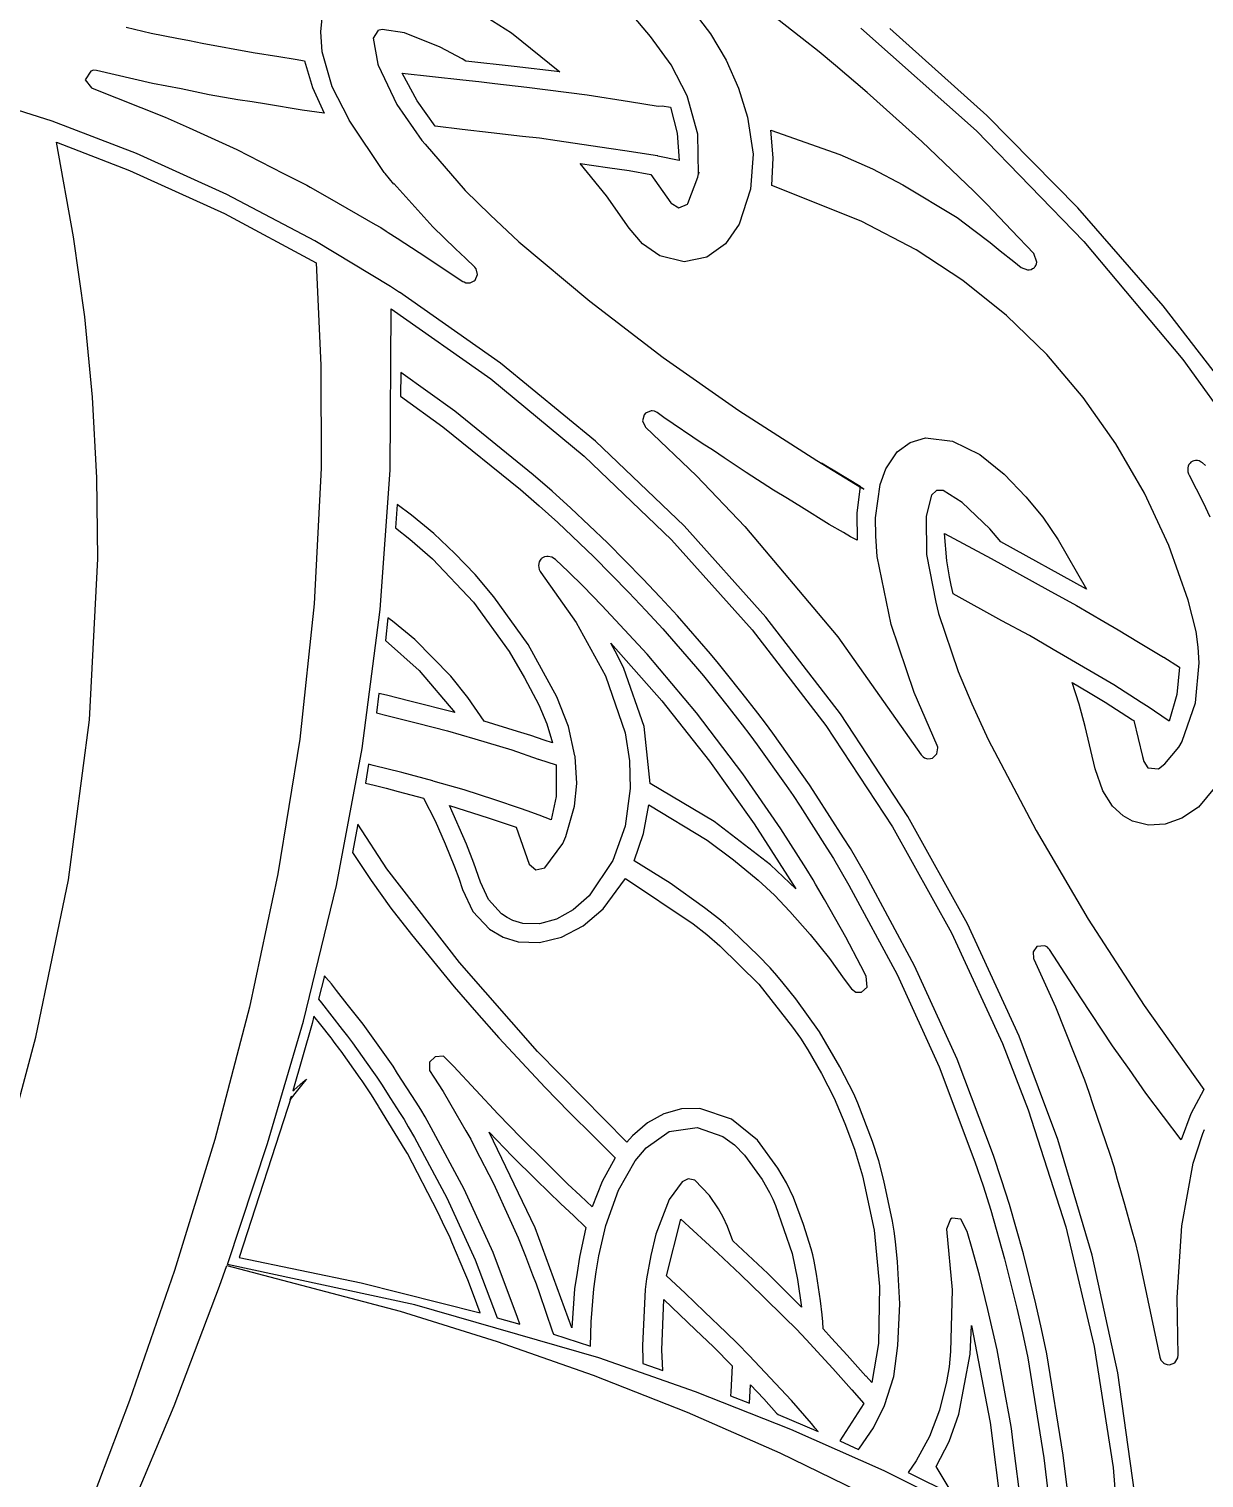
# Model space of a CAD drawing. Extents: x 0 to 274, y 0 to 254.
# Drawn here: x 160.6 to 213, y 103.3 to 167.9 of the extents above; entities that cross this region are included whole.
import ezdxf

# ---------------------------------------------------------------- set-up
doc = ezdxf.new("R2010")
doc.units = 0

msp = doc.modelspace()

# ---------------------------------------------------------------- linework, layer by layer
at = {"layer": 'Layer 1'}
for p, q in [((190.158713, 168.784281), (190.987931, 167.699837)), ((195.074858, 167.489934), (193.572308, 168.669684)), ((173.606769, 167.798692), (173.674538, 168.39588)), ((180.98918, 168.457065), (182.10787, 167.74389)), ((188.319382, 167.581751), (187.422692, 168.637511)), ((164.935111, 167.99461), (166.051861, 167.738036)), ((166.051861, 167.738036), (167.182331, 167.508818)), ((167.182331, 167.508818), (167.750495, 167.404929)), ((167.750495, 167.404929), (168.036575, 167.354027)), ((173.663544, 166.897506), (173.606769, 167.798692)), ((176.156269, 167.838773), (175.94605, 167.51857)), ((175.94605, 167.51857), (176.157646, 166.35087)), ((176.344991, 167.900664), (176.155442, 167.845749)), ((176.155442, 167.845749), (176.156269, 167.838773)), ((177.34219, 167.749324), (176.344991, 167.900664)), ((178.931701, 167.112376), (177.34219, 167.749324)), ((182.10787, 167.74389), (184.27132, 166.00916)), ((189.231937, 166.319793), (188.319382, 167.581751)), ((190.987931, 167.699837), (191.682662, 166.530058)), ((195.82823, 166.896517), (195.074858, 167.489934)), ((197.687588, 167.962857), (202.845724, 163.374359)), ((203.30705, 164.064989), (198.991559, 167.940948)), ((168.036575, 167.354027), (168.316731, 167.293189)), ((168.316731, 167.293189), (170.589461, 166.866133)), ((170.589461, 166.866133), (171.745441, 166.693741)), ((174.115014, 165.33717), (173.663544, 166.897506)), ((179.914172, 166.585451), (178.931701, 167.112376)), ((196.567341, 166.297741), (195.82823, 166.896517)), ((163.47936, 166.080517), (163.35203, 166.043208)), ((163.610686, 166.07268), (163.47936, 166.080517)), ((166.110646, 165.494664), (163.610686, 166.07268)), ((171.745441, 166.693741), (172.472284, 166.574164)), ((172.472284, 166.574164), (172.889623, 166.505657)), ((172.889623, 166.505657), (173.242253, 165.306205)), ((176.157646, 166.35087), (176.17136, 166.31356)), ((176.17136, 166.31356), (177.005744, 164.552148)), ((180.07678, 166.490176), (179.914172, 166.585451)), ((182.23114, 166.247183), (180.07678, 166.490176)), ((184.27132, 166.00916), (182.23114, 166.247183)), ((189.948982, 164.937351), (189.231937, 166.319793)), ((191.682662, 166.530058), (192.236483, 165.287353)), ((197.967081, 165.087761), (196.567341, 166.297741)), ((163.35203, 166.043208), (163.108548, 165.659346)), ((163.108548, 165.659346), (163.38531, 165.29874)), ((167.376306, 165.251671), (166.110646, 165.494664)), ((177.901633, 164.721479), (177.232362, 165.944027)), ((177.232362, 165.944027), (179.936832, 165.658757)), ((179.936832, 165.658757), (180.65982, 165.578383)), ((180.65982, 165.578383), (181.376946, 165.488275)), ((181.376946, 165.488275), (182.801286, 165.319811)), ((161.626277, 163.803815), (157.464817, 165.126305)), ((163.38531, 165.29874), (163.410803, 165.283048)), ((163.410803, 165.283048), (165.583633, 164.423016)), ((168.634106, 164.991084), (167.376306, 165.251671)), ((169.905696, 164.765871), (168.634106, 164.991084)), ((173.242253, 165.306205), (173.755582, 164.166237)), ((174.856714, 163.892056), (174.115014, 165.33717)), ((182.801286, 165.319811), (185.491, 164.983)), ((185.491, 164.983), (185.491356, 164.98278)), ((185.491356, 164.98278), (187.374166, 164.690895)), ((190.423112, 163.225862), (189.948982, 164.937351)), ((192.236483, 165.287353), (192.642973, 163.984131)), ((200.414681, 162.904861), (197.967081, 165.087761)), ((165.583633, 164.423016), (166.669063, 163.993861)), ((170.548344, 164.667909), (169.905696, 164.765871)), ((171.188988, 164.564023), (170.548344, 164.667909)), ((172.772078, 164.303436), (171.188988, 164.564023)), ((173.755582, 164.166237), (172.772078, 164.303436)), ((177.005744, 164.552148), (178.1208, 162.95358)), ((178.705072, 163.582607), (177.901633, 164.721479)), ((187.374166, 164.690895), (188.655456, 164.485121)), ((188.655456, 164.485121), (188.825918, 164.489134)), ((188.825918, 164.489134), (189.200192, 164.43613)), ((189.200192, 164.43613), (189.507382, 163.26805)), ((165.388047, 162.363745), (161.626277, 163.803815)), ((166.669063, 163.993861), (167.732903, 163.50998)), ((167.732903, 163.50998), (169.862663, 162.547956)), ((174.880212, 163.850835), (174.856714, 163.892056)), ((176.439802, 161.523275), (174.880212, 163.850835)), ((179.909542, 163.439876), (178.705072, 163.582607)), ((192.642973, 163.984131), (192.883991, 162.340301)), ((207.372009, 159.940843), (203.30705, 164.064989)), ((162.5878, 158.6585), (161.819682, 162.8748)), ((161.819682, 162.8748), (165.075982, 161.61305)), ((178.1208, 162.95358), (178.257982, 162.777174)), ((181.199862, 163.286138), (179.909542, 163.439876)), ((182.608832, 163.129146), (181.199862, 163.286138)), ((183.365305, 163.04648), (182.608832, 163.129146)), ((184.142796, 162.933413), (183.365305, 163.04648)), ((184.147343, 162.932637), (184.142796, 162.933413)), ((184.155809, 162.931398), (184.147343, 162.932637)), ((186.459129, 162.596567), (184.155809, 162.931398)), ((189.507382, 163.26805), (189.590728, 162.06313)), ((190.450313, 161.450121), (190.423112, 163.225862)), ((193.783141, 162.178198), (193.676223, 163.415317)), ((193.676223, 163.415317), (196.749553, 162.316887)), ((202.730031, 160.695731), (200.414681, 162.904861)), ((202.845724, 163.374359), (207.637774, 158.439255)), ((169.423417, 160.540982), (165.388047, 162.363745)), ((169.862663, 162.547956), (171.943363, 161.482146)), ((178.257982, 162.777174), (180.046742, 160.712114)), ((187.275958, 162.474404), (186.459129, 162.596567)), ((188.516678, 162.278189), (187.275958, 162.474404)), ((188.518815, 162.277517), (188.516678, 162.278189)), ((188.632158, 162.256675), (188.518815, 162.277517)), ((188.63244, 162.256469), (188.632158, 162.256675)), ((189.590728, 162.06313), (188.63244, 162.256469)), ((192.883991, 162.340301), (192.776227, 160.778741)), ((196.749553, 162.316887), (198.211133, 161.687983)), ((165.075982, 161.61305), (169.308414, 159.691656)), ((186.352106, 160.483421), (185.178776, 161.925011)), ((185.178776, 161.925011), (186.391106, 161.748605)), ((186.391106, 161.748605), (187.366747, 161.607579)), ((187.366747, 161.607579), (188.332683, 161.435203)), ((193.71653, 160.938257), (193.783141, 162.178198)), ((198.211133, 161.687983), (199.566983, 160.974695)), ((171.943363, 161.482146), (172.983633, 160.949173)), ((172.983633, 160.949173), (173.140455, 160.864992)), ((176.473081, 161.480123), (176.439802, 161.523275)), ((176.871816, 160.999499), (176.473081, 161.480123)), ((178.60423, 159.090384), (176.86913, 161.033744)), ((176.86913, 161.033744), (176.871816, 160.999499)), ((188.332683, 161.435203), (189.226133, 160.173353)), ((189.981505, 160.132134), (190.429022, 161.312834)), ((190.429022, 161.312834), (190.462699, 161.535087)), ((190.462699, 161.535087), (190.450313, 161.450121)), ((197.70746, 159.357177), (193.71653, 160.938257)), ((199.566983, 160.974695), (201.982683, 159.507275)), ((173.338637, 158.472715), (169.423417, 160.540982)), ((173.140455, 160.864992), (174.000555, 160.373169)), ((174.000555, 160.373169), (176.028335, 159.207489)), ((180.046742, 160.712114), (181.167432, 159.634544)), ((187.360346, 159.045471), (186.352106, 160.483421)), ((192.776227, 160.778741), (192.264841, 159.215361)), ((203.323312, 160.091703), (202.730031, 160.695731)), ((169.308414, 159.691656), (173.406702, 157.49865)), ((181.167432, 159.634544), (182.438952, 158.425694)), ((189.226133, 160.173353), (189.237848, 160.157678)), ((189.237848, 160.157678), (189.578704, 159.950078)), ((189.578704, 159.950078), (189.962763, 160.110705)), ((189.962763, 160.110705), (189.965794, 160.115286)), ((189.965794, 160.115286), (189.981505, 160.132134)), ((204.413402, 158.950313), (203.323312, 160.091703)), ((211.175983, 155.58125), (207.372009, 159.940843)), ((176.028335, 159.207489), (176.281135, 159.062452)), ((176.281135, 159.062452), (176.527944, 158.903736)), ((179.61047, 158.123864), (178.60423, 159.090384)), ((187.962544, 158.336274), (187.360346, 159.045471)), ((192.264841, 159.215361), (191.650726, 158.339827)), ((200.16174, 158.070847), (197.70746, 159.357177)), ((201.982683, 159.507275), (202.73702, 158.946949)), ((163.085693, 155.086303), (162.5878, 158.6585)), ((176.720267, 156.431185), (173.338637, 158.472715)), ((176.527944, 158.903736), (176.616138, 158.847009)), ((176.616138, 158.847009), (177.019763, 158.586422)), ((177.019763, 158.586422), (178.003267, 157.953488)), ((182.438952, 158.425694), (185.605503, 155.783724)), ((188.730046, 157.810401), (187.962544, 158.336274)), ((191.650726, 158.339827), (190.817883, 157.741378)), ((202.73702, 158.946949), (203.454081, 158.402229)), ((203.454081, 158.402229), (203.912556, 158.033912)), ((205.399251, 157.915683), (204.413402, 158.950313)), ((207.637774, 158.439255), (212.048036, 153.181044)), ((178.003267, 157.953488), (179.950707, 156.660458)), ((179.846526, 157.910631), (179.61047, 158.123864)), ((180.065705, 157.696518), (179.846526, 157.910631)), ((180.474498, 157.304399), (180.065705, 157.696518)), ((189.813526, 157.533934), (188.730046, 157.810401)), ((190.817883, 157.741378), (189.813526, 157.533934)), ((202.244353, 156.701974), (200.16174, 158.070847)), ((203.912556, 158.033912), (204.512106, 157.548016)), ((205.538226, 157.526403), (205.399251, 157.915683)), ((173.406702, 157.49865), (173.609479, 152.922842)), ((180.517838, 157.243453), (180.474498, 157.304399)), ((180.533753, 157.221062), (180.517838, 157.243453)), ((180.600285, 156.966911), (180.533753, 157.221062)), ((204.512106, 157.548016), (204.84125, 157.277577)), ((204.84125, 157.277577), (205.129224, 157.175791)), ((205.129224, 157.175791), (205.199779, 157.179615)), ((205.199779, 157.179615), (205.291902, 157.199322)), ((205.291902, 157.199322), (205.352602, 157.232625)), ((205.352602, 157.232625), (205.40938, 157.261993)), ((205.40938, 157.261993), (205.419681, 157.277961)), ((205.419681, 157.277961), (205.435285, 157.287539)), ((205.435285, 157.287539), (205.453167, 157.314514)), ((205.453167, 157.314514), (205.47139, 157.328484)), ((205.47139, 157.328484), (205.493541, 157.375355)), ((205.493541, 157.375355), (205.528269, 157.448632)), ((205.528269, 157.448632), (205.538226, 157.526403)), ((177.121412, 156.17022), (176.720267, 156.431185)), ((179.950707, 156.660458), (179.995767, 156.640754)), ((179.995767, 156.640754), (180.076107, 156.60363)), ((180.076107, 156.60363), (180.13488, 156.593882)), ((180.13488, 156.593882), (180.234857, 156.593882)), ((180.234857, 156.593882), (180.270135, 156.601632)), ((180.270135, 156.601632), (180.395538, 156.654532)), ((180.395538, 156.654532), (180.447283, 156.687433)), ((180.447283, 156.687433), (180.496409, 156.725604)), ((180.496409, 156.725604), (180.600285, 156.966911)), ((204.187098, 155.139969), (202.244353, 156.701974)), ((181.624829, 153.021753), (177.121, 156.188)), ((177.121, 156.188), (177.121412, 156.17022)), ((185.605503, 155.783724), (188.877913, 153.277002)), ((163.431493, 151.497819), (163.085693, 155.086303)), ((176.69621, 148.249), (176.749127, 155.44721)), ((176.749127, 155.44721), (181.186663, 152.312879)), ((205.979031, 153.398015), (204.187098, 155.139969)), ((214.708519, 150.998951), (211.175983, 155.58125)), ((188.877913, 153.277002), (192.251855, 150.908703)), ((207.609211, 151.489297), (205.979031, 153.398015)), ((212.048036, 153.181044), (216.060807, 147.623226)), ((173.609479, 152.922842), (173.624157, 148.3412)), ((177.172962, 152.603247), (177.167865, 151.544997)), ((179.581162, 150.878587), (177.172962, 152.603247)), ((185.858539, 149.539399), (181.624829, 153.021753)), ((181.186663, 152.312879), (185.358826, 148.869008)), ((163.624837, 147.8979), (163.431493, 151.497819)), ((177.167865, 151.544997), (179.055915, 150.183087)), ((209.066694, 149.426997), (207.609211, 151.489297)), ((183.077862, 148.043327), (179.581162, 150.878587)), ((188.027108, 150.71578), (187.954196, 150.442694)), ((188.095665, 150.788472), (188.027108, 150.71578)), ((188.348536, 150.894099), (188.095665, 150.788472)), ((188.388499, 150.892374), (188.348536, 150.894099)), ((188.487099, 150.877061), (188.388499, 150.892374)), ((188.556, 150.844351), (188.487099, 150.877061)), ((188.607331, 150.819959), (188.556, 150.844351)), ((188.912015, 150.598302), (188.607331, 150.819959)), ((190.623535, 149.439392), (188.912015, 150.598302)), ((192.251855, 150.908703), (195.723, 148.682)), ((179.055915, 150.183087), (182.509, 147.383)), ((187.954196, 150.442694), (188.074101, 150.186735)), ((188.074101, 150.186735), (188.093738, 150.159277)), ((188.093738, 150.159277), (190.360608, 147.998277)), ((189.807189, 145.758876), (185.858539, 149.539399)), ((191.116529, 149.119479), (190.623535, 149.439392)), ((199.3157, 149.067433), (199.893895, 149.485445)), ((199.893895, 149.485445), (200.57998, 149.681229)), ((200.57998, 149.681229), (201.785381, 149.536472)), ((201.785381, 149.536472), (202.99375, 148.946512)), ((210.340539, 147.2243), (209.066694, 149.426997)), ((185.358826, 148.869008), (189.251066, 145.133087)), ((191.364506, 148.96087), (191.116529, 149.119479)), ((191.603596, 148.793267), (191.364506, 148.96087)), ((192.574011, 148.135941), (191.603596, 148.793267)), ((195.723, 148.682), (197.71729, 147.461695)), ((198.805412, 148.300385), (199.3157, 149.067433)), ((202.99375, 148.946512), (204.077623, 148.063419)), ((212.460322, 148.629928), (212.436861, 148.620748)), ((212.464662, 148.633479), (212.460322, 148.629928)), ((212.470451, 148.634994), (212.464662, 148.633479)), ((212.492842, 148.65289), (212.470451, 148.634994)), ((212.548101, 148.66476), (212.492842, 148.65289)), ((212.613628, 148.678919), (212.548101, 148.66476)), ((212.708172, 148.671737), (212.613628, 148.678919)), ((212.772459, 148.659971), (212.708172, 148.671737)), ((212.872986, 148.610706), (212.772459, 148.659971)), ((173.624157, 148.3412), (173.321295, 142.281414)), ((176.252021, 142.027346), (176.69621, 148.249)), ((183.927915, 147.305647), (183.077862, 148.043327)), ((190.360608, 147.998277), (192.519648, 145.733287)), ((193.800261, 147.358659), (192.574011, 148.135941)), ((197.540927, 147.572742), (195.940489, 148.562507)), ((195.940489, 148.562507), (196.177581, 148.431274)), ((196.177581, 148.431274), (196.459665, 148.260795)), ((196.459665, 148.260795), (197.662695, 147.532002)), ((198.559018, 147.609867), (198.805412, 148.300385)), ((204.077623, 148.063419), (205.05095, 147.059792)), ((212.270703, 148.349422), (212.266777, 148.263138)), ((212.266777, 148.263138), (212.276562, 148.174927)), ((212.290306, 148.429692), (212.270703, 148.349422)), ((212.276562, 148.174927), (212.307945, 148.082909)), ((212.32555, 148.502223), (212.290306, 148.429692)), ((212.307945, 148.082909), (212.327514, 148.027994)), ((212.378466, 148.564876), (212.32555, 148.502223)), ((212.327514, 148.027994), (212.952489, 146.797714)), ((212.409815, 148.602189), (212.378466, 148.564876)), ((212.426492, 148.608398), (212.409815, 148.602189)), ((212.436861, 148.620748), (212.426492, 148.608398)), ((212.926626, 148.580562), (212.872986, 148.610706)), ((213.058057, 148.447788), (212.926626, 148.580562)), ((163.66536, 144.2914), (163.624837, 147.8979)), ((182.509, 147.383), (183.348568, 146.6545)), ((182.509, 147.383), (182.509, 147.383)), ((194.426647, 146.981921), (193.800261, 147.358659)), ((197.662695, 147.532002), (197.50931, 146.3347)), ((197.818186, 147.401211), (197.540927, 147.572742)), ((197.71729, 147.461695), (197.818186, 147.401211)), ((198.349214, 146.127997), (198.559018, 147.609867)), ((201.061785, 147.333328), (200.846413, 147.128288)), ((201.35901, 147.342494), (201.061785, 147.333328)), ((202.211116, 146.811667), (201.35901, 147.342494)), ((177.013344, 146.721617), (176.947058, 145.680477)), ((177.657231, 146.23486), (177.013344, 146.721617)), ((184.765623, 146.55429), (183.927915, 147.305647)), ((195.039529, 146.592737), (194.426647, 146.981921)), ((200.846413, 147.128288), (200.601537, 146.197647)), ((203.44829, 145.624044), (202.211116, 146.811667)), ((205.05095, 147.059792), (205.813074, 146.150667)), ((211.419801, 144.894388), (210.340539, 147.2243)), ((212.952489, 146.797714), (213.250315, 146.168709)), ((178.653757, 145.419027), (177.657231, 146.23486)), ((183.348568, 146.6545), (184.175874, 145.912617)), ((186.395293, 145.00172), (184.765623, 146.55429)), ((196.281559, 145.830853), (195.039529, 146.592737)), ((197.50931, 146.3347), (197.52558, 145.127722)), ((198.362891, 145.298575), (198.349214, 146.127997)), ((200.601537, 146.197647), (200.621591, 144.480183)), ((205.813074, 146.150667), (206.496856, 145.137677)), ((176.947058, 145.680477), (177.587087, 145.172585)), ((179.590683, 144.528281), (178.653757, 145.419027)), ((184.175874, 145.912617), (185.785284, 144.379177)), ((193.455841, 141.698122), (189.807189, 145.758876)), ((192.519648, 145.733287), (196.664813, 140.810182)), ((196.915732, 145.461591), (196.281559, 145.830853)), ((197.236054, 145.27984), (196.915732, 145.461591)), ((201.519946, 144.197076), (201.417937, 145.415296)), ((201.417937, 145.415296), (203.498217, 144.313126)), ((203.934736, 145.046217), (203.44829, 145.624044)), ((177.587087, 145.172585), (178.584787, 144.297048)), ((187.973143, 143.39712), (186.395293, 145.00172)), ((189.251066, 145.133087), (192.848835, 141.122603)), ((197.52558, 145.127722), (197.236054, 145.27984)), ((198.425826, 144.391463), (198.362891, 145.298575)), ((207.761686, 142.944327), (203.934736, 145.046217)), ((206.496856, 145.137677), (207.761686, 142.944327)), ((212.29354, 142.450447), (211.419801, 144.894388)), ((163.291781, 137.112203), (163.66536, 144.2914)), ((178.584787, 144.297048), (180.417227, 142.353208)), ((180.486681, 143.590079), (179.590683, 144.528281)), ((183.347799, 144.158726), (183.315279, 143.993017)), ((183.392108, 144.234483), (183.347799, 144.158726)), ((183.418705, 144.279734), (183.392108, 144.234483)), ((183.447576, 144.299544), (183.418705, 144.279734)), ((183.470174, 144.325847), (183.447576, 144.299544)), ((183.524194, 144.351393), (183.470174, 144.325847)), ((183.588258, 144.381625), (183.524194, 144.351393)), ((183.684583, 144.397884), (183.588258, 144.381625)), ((183.75121, 144.402089), (183.684583, 144.397884)), ((183.918435, 144.361057), (183.75121, 144.402089)), ((184.070984, 144.260408), (183.918435, 144.361057)), ((184.649347, 143.708608), (184.070984, 144.260408)), ((185.785284, 144.379177), (187.343434, 142.794567)), ((199.045667, 141.371183), (198.425826, 144.391463)), ((200.621591, 144.480183), (201.032552, 142.367377)), ((201.646071, 143.492125), (201.519946, 144.197076)), ((203.498217, 144.313126), (206.033527, 142.910366)), ((181.331831, 142.598977), (180.486681, 143.590079)), ((183.315279, 143.993017), (183.325337, 143.904823)), ((183.325337, 143.904823), (183.34848, 143.820246)), ((183.34848, 143.820246), (183.39368, 143.734733)), ((183.39368, 143.734733), (183.420209, 143.684418)), ((183.420209, 143.684418), (184.99091, 141.456387)), ((185.311767, 143.074246), (184.649347, 143.708608)), ((201.727238, 143.123413), (201.646071, 143.492125)), ((186.137831, 142.218227), (185.311767, 143.074246)), ((188.748909, 142.581648), (187.973143, 143.39712)), ((201.807163, 142.735874), (201.727238, 143.123413)), ((206.033527, 142.910366), (207.310937, 142.218798)), ((173.321295, 142.281414), (172.67393, 136.2487)), ((180.417227, 142.353208), (182.004727, 140.166868)), ((182.858831, 140.465917), (181.331831, 142.598977)), ((188.164623, 140.035937), (186.137831, 142.218227)), ((187.343434, 142.794567), (188.109624, 141.989345)), ((189.509105, 141.752141), (188.748909, 142.581648)), ((201.032552, 142.367377), (201.157918, 141.857949)), ((203.974813, 141.533454), (201.807163, 142.735874)), ((207.310937, 142.218798), (208.526, 141.499)), ((212.644906, 141.048947), (212.29354, 142.450447)), ((175.45412, 135.8411), (176.252021, 142.027346)), ((176.604909, 141.6558), (176.496457, 140.64472)), ((176.806102, 141.509143), (176.604909, 141.6558)), ((188.109624, 141.989345), (188.860377, 141.170153)), ((190.983395, 140.050911), (189.509105, 141.752141)), ((196.789554, 137.375075), (193.455841, 141.698122)), ((201.157918, 141.857949), (202.035659, 139.271809)), ((205.211193, 140.868), (203.974813, 141.533454)), ((177.808272, 140.69791), (176.806102, 141.509143)), ((184.99091, 141.456387), (186.305959, 139.068528)), ((188.860377, 141.170153), (190.316277, 139.490073)), ((192.848835, 141.122603), (196.137584, 136.855045)), ((200.071238, 138.335193), (199.045667, 141.371183)), ((206.525703, 140.104398), (205.211193, 140.868)), ((208.526, 141.499), (208.526156, 141.49938)), ((208.526156, 141.49938), (209.162948, 141.123124)), ((209.162948, 141.123124), (210.070041, 140.580411)), ((212.737441, 140.350764), (212.644906, 141.048947)), ((176.496457, 140.64472), (178.002307, 139.32031)), ((179.408452, 139.0532), (177.808272, 140.69791)), ((184.135581, 138.135587), (182.858831, 140.465917)), ((186.840735, 139.978705), (186.536878, 140.535966)), ((186.536878, 140.535966), (188.810993, 137.959509)), ((196.664813, 140.810182), (200.380098, 135.555087)), ((210.070041, 140.580411), (211.186791, 139.906428)), ((212.772684, 139.657663), (212.737441, 140.350764)), ((182.004727, 140.166868), (182.700224, 138.992538)), ((187.116342, 139.4005), (186.840735, 139.978705)), ((190.363861, 137.424587), (188.164623, 140.035937)), ((191.350504, 139.624426), (190.983395, 140.050911)), ((191.702181, 139.185125), (191.350504, 139.624426)), ((206.554772, 140.086412), (206.525703, 140.104398)), ((208.973852, 138.668722), (206.554772, 140.086412)), ((211.186791, 139.906428), (211.198574, 139.900589)), ((211.198574, 139.900589), (211.2, 139.901)), ((211.2, 139.901), (211.903419, 139.462097)), ((212.617117, 137.865396), (212.772684, 139.657663)), ((178.002307, 139.32031), (179.585597, 137.43636)), ((180.172503, 138.108123), (179.408452, 139.0532)), ((182.700224, 138.992538), (183.33412, 137.775288)), ((186.305959, 139.068528), (187.186043, 136.537108)), ((188.033759, 136.82238), (187.116, 139.401)), ((187.116, 139.401), (187.116342, 139.4005)), ((190.316277, 139.490073), (190.678977, 139.068944)), ((190.678977, 139.068944), (191.026175, 138.634999)), ((192.399055, 138.300994), (191.702181, 139.185125)), ((202.035659, 139.271809), (202.637173, 137.833759)), ((211.903419, 139.462097), (211.782135, 138.237713)), ((176.203531, 138.287127), (176.087295, 137.430436)), ((176.544387, 138.21106), (176.203531, 138.287127)), ((191.026175, 138.634999), (191.714297, 137.761773)), ((193.093654, 137.414933), (192.399055, 138.300994)), ((201.101767, 135.963373), (200.071238, 138.335193)), ((207.430211, 137.808933), (207.113744, 138.77716)), ((207.113744, 138.77716), (207.840866, 138.353263)), ((207.840866, 138.353263), (208.585385, 137.902665)), ((210.196862, 137.886651), (208.973852, 138.668722)), ((177.574197, 137.949722), (176.544387, 138.21106)), ((179.585597, 137.43636), (177.574197, 137.949722)), ((180.888119, 137.057693), (180.172503, 138.108123)), ((183.33412, 137.775288), (183.696211, 136.934289)), ((184.650693, 136.816147), (184.135581, 138.135587)), ((188.810993, 137.959509), (190.946678, 135.270151)), ((191.714297, 137.761773), (192.400283, 136.886885)), ((202.637173, 137.833759), (203.365983, 136.242829)), ((207.69686, 136.811027), (207.430211, 137.808933)), ((208.585385, 137.902665), (209.804015, 137.118974)), ((210.428476, 137.737325), (210.196862, 137.886651)), ((210.459413, 137.716189), (210.428476, 137.737325)), ((211.43957, 137.055987), (210.459413, 137.716189)), ((211.782135, 138.237713), (211.43957, 137.055987)), ((212.022033, 136.167663), (212.617117, 137.865396)), ((162.35264, 129.9849), (163.291781, 137.112203)), ((176.087295, 137.430436), (176.55941, 137.311321)), ((176.55941, 137.311321), (177.92532, 136.967123)), ((182.383219, 136.599548), (180.888119, 137.057693)), ((192.430011, 134.705757), (190.363861, 137.424587)), ((193.440022, 136.971325), (193.093654, 137.414933)), ((199.79339, 132.807673), (196.789554, 137.375075)), ((209.804015, 137.118974), (209.868644, 137.07784)), ((209.868644, 137.07784), (210.256564, 135.47122)), ((177.92532, 136.967123), (179.25326, 136.626746)), ((179.25326, 136.626746), (180.48557, 136.267215)), ((182.981422, 136.411083), (182.383219, 136.599548)), ((183.565297, 136.202346), (182.981422, 136.411083)), ((183.696211, 136.934289), (183.939159, 136.080079)), ((184.942973, 135.506857), (184.650693, 136.816147)), ((187.186043, 136.537108), (187.375659, 135.283978)), ((188.29979, 134.27699), (188.033759, 136.82238)), ((192.400283, 136.886885), (192.742449, 136.448843)), ((192.742449, 136.448843), (193.067668, 135.997965)), ((193.769375, 136.5148), (193.440022, 136.971325)), ((195.074715, 134.67955), (193.769375, 136.5148)), ((196.137584, 136.855045), (199.102765, 132.347901)), ((208.134696, 134.935127), (207.69686, 136.811027)), ((172.67393, 136.2487), (171.698289, 130.24745)), ((174.316413, 129.723543), (175.45412, 135.8411)), ((180.48557, 136.267215), (182.12778, 135.771193)), ((182.12778, 135.771193), (183.30903, 135.359538)), ((183.572324, 136.201587), (183.565297, 136.202346)), ((183.939159, 136.080079), (183.572324, 136.201587)), ((193.067668, 135.997965), (194.356688, 134.185575)), ((201.079991, 135.589891), (201.125191, 135.864739)), ((201.118983, 135.891146), (201.101767, 135.963373)), ((201.125191, 135.864739), (201.118983, 135.891146)), ((203.365983, 136.242829), (205.510938, 132.182623)), ((211.251573, 135.143747), (211.870449, 135.897119)), ((211.870449, 135.897119), (212.016589, 136.153693)), ((212.016589, 136.153693), (212.022033, 136.167663)), ((175.735334, 135.133824), (175.597737, 134.292825)), ((175.939008, 135.083783), (175.735334, 135.133824)), ((177.225748, 134.771727), (175.939008, 135.083783)), ((183.30903, 135.359538), (183.3235, 135.357436)), ((183.3235, 135.357436), (183.325153, 135.356488)), ((183.325153, 135.356488), (184.101746, 135.100106)), ((184.101746, 135.100106), (184.10471, 133.687866)), ((184.949182, 135.47165), (184.942973, 135.506857)), ((185.029051, 134.27813), (184.949182, 135.47165)), ((187.375659, 135.283978), (187.404446, 134.055238)), ((190.946678, 135.270151), (192.939744, 132.473459)), ((200.380098, 135.555087), (200.4134, 135.521785)), ((200.4134, 135.521785), (200.476101, 135.457122)), ((200.476101, 135.457122), (200.527054, 135.425841)), ((200.527054, 135.425841), (200.619106, 135.386612)), ((200.619106, 135.386612), (200.656314, 135.380668)), ((200.656314, 135.380668), (200.793533, 135.382582)), ((200.793533, 135.382582), (200.893406, 135.406128)), ((200.893406, 135.406128), (201.079991, 135.589891)), ((210.256564, 135.47122), (210.30948, 135.247926)), ((210.30948, 135.247926), (210.487796, 134.965721)), ((210.961909, 134.922674), (211.251573, 135.143747)), ((178.607508, 134.386375), (177.225748, 134.771727)), ((194.121411, 132.252867), (192.430011, 134.705757)), ((195.399519, 134.219681), (195.074715, 134.67955)), ((208.479148, 133.950643), (208.134696, 134.935127)), ((210.487796, 134.965721), (210.961909, 134.922674)), ((213.894926, 134.603345), (212.746536, 133.215235)), ((175.597737, 134.292825), (175.996195, 134.196672)), ((175.996195, 134.196672), (176.522192, 134.070598)), ((176.522192, 134.070598), (177.054254, 133.924407)), ((177.054254, 133.924407), (178.188174, 133.61359)), ((178.613777, 134.384682), (178.607508, 134.386375)), ((178.623494, 134.381995), (178.613777, 134.384682)), ((180.006764, 133.991871), (178.623494, 134.381995)), ((181.367924, 133.55257), (180.006764, 133.991871)), ((184.924112, 133.26321), (185.029051, 134.27813)), ((187.404446, 134.055238), (187.18341, 132.371498)), ((191.15859, 132.58561), (188.29979, 134.27699)), ((194.356688, 134.185575), (194.677495, 133.731545)), ((195.705857, 133.747083), (195.399519, 134.219681)), ((208.920516, 133.266919), (208.479148, 133.950643)), ((178.188174, 133.61359), (178.714377, 132.61188)), ((180.101001, 131.566394), (179.343492, 133.296604)), ((179.343492, 133.296604), (181.070102, 132.740875)), ((182.515764, 133.161396), (181.367924, 133.55257)), ((182.516523, 133.161114), (182.515764, 133.161396)), ((182.81528, 133.057313), (182.516523, 133.161114)), ((184.10471, 133.687866), (183.884501, 132.648156)), ((184.534471, 131.90428), (184.924112, 133.26321)), ((188.004331, 132.044036), (188.244186, 133.318791)), ((188.244186, 133.318791), (190.837996, 131.741831)), ((194.677495, 133.731545), (194.979975, 133.264787)), ((194.979975, 133.264787), (195.581486, 132.329066)), ((196.315121, 132.7997), (195.705857, 133.747083)), ((209.387431, 132.831629), (208.920516, 133.266919)), ((212.746536, 133.215235), (212.011937, 132.724194)), ((178.714377, 132.61188), (179.161343, 131.57744)), ((181.070102, 132.740875), (182.227312, 132.351321)), ((183.354093, 132.866266), (182.81528, 133.057313)), ((183.884501, 132.648156), (183.354093, 132.866266)), ((193.65801, 130.64532), (191.15859, 132.58561)), ((192.939744, 132.473459), (194.786, 129.575)), ((196.921768, 131.850587), (196.315121, 132.7997)), ((202.45241, 128.013854), (199.79339, 132.807673)), ((209.808526, 132.592447), (209.387431, 132.831629)), ((210.515105, 132.411322), (209.808526, 132.592447)), ((212.011937, 132.724194), (211.258851, 132.45573)), ((175.265611, 132.453998), (175.021356, 131.191488)), ((176.558691, 130.463098), (175.265611, 132.453998)), ((182.227312, 132.351321), (182.32101, 132.319473)), ((182.32101, 132.319473), (182.906674, 130.683003)), ((184.398942, 131.604264), (184.534471, 131.90428)), ((187.18341, 132.371498), (186.632058, 130.838748)), ((187.578938, 130.818651), (188.004331, 132.044036)), ((195.258151, 130.477117), (194.121411, 132.252867)), ((195.581486, 132.329066), (196.180728, 131.391934)), ((197.224177, 131.375509), (196.921768, 131.850587)), ((199.102765, 132.347901), (201.729828, 127.61866)), ((205.510938, 132.182623), (207.83191, 128.222993)), ((211.258851, 132.45573), (210.515105, 132.411322)), ((175.021356, 131.191488), (175.861062, 129.947068)), ((179.161343, 131.57744), (179.569718, 130.55783)), ((180.439238, 130.718972), (180.101001, 131.566394)), ((183.593763, 130.515394), (184.398942, 131.604264)), ((190.837996, 131.741831), (192.017256, 130.871458)), ((196.180728, 131.391934), (196.479381, 130.922779)), ((197.506814, 130.888199), (197.224177, 131.375509)), ((179.569718, 130.55783), (179.761347, 130.058258)), ((180.728764, 129.871942), (180.439238, 130.718972)), ((182.906674, 130.683003), (183.197854, 130.418592)), ((186.632058, 130.838748), (185.575098, 129.266188)), ((189.191038, 129.834438), (187.578938, 130.818651)), ((192.017256, 130.871458), (193.112106, 129.957665)), ((194.786, 129.575), (193.65801, 130.64532)), ((196.479381, 130.922779), (196.758434, 130.44159)), ((197.91585, 130.179681), (197.506814, 130.888199)), ((160.90281, 122.96299), (162.35264, 129.9849)), ((171.698289, 130.24745), (170.430569, 124.29529)), ((175.861062, 129.947068), (176.735287, 128.721378)), ((179.788416, 126.288172), (176.558691, 130.463098)), ((179.761347, 130.058258), (179.928987, 129.554105)), ((183.197854, 130.418592), (183.593763, 130.515394)), ((186.207327, 128.686022), (187.195448, 130.030502)), ((187.195448, 130.030502), (190.214038, 128.019992)), ((193.112106, 129.957665), (193.834473, 129.296224)), ((195.563515, 129.971618), (195.258151, 130.477117)), ((195.668177, 129.790632), (195.563515, 129.971618)), ((196.758434, 130.44159), (197.162294, 129.741874)), ((200.090021, 126.146236), (197.91585, 130.179681)), ((172.8424, 123.6782), (174.316413, 129.723543)), ((179.928987, 129.554105), (180.385442, 128.568235)), ((181.084565, 129.096983), (180.728764, 129.871942)), ((185.575098, 129.266188), (184.862903, 128.637184)), ((190.723898, 128.729498), (189.191038, 129.834438)), ((193.834473, 129.296224), (194.52253, 128.566864)), ((196.064417, 129.103749), (195.668177, 129.790632)), ((197.162294, 129.741874), (199.309232, 125.758958)), ((176.735287, 128.721378), (177.651614, 127.534918)), ((181.660732, 128.468342), (181.084565, 129.096983)), ((184.862903, 128.637184), (184.113502, 128.218712)), ((185.306259, 127.921284), (186.207327, 128.686022)), ((191.352765, 128.239501), (190.723898, 128.729498)), ((196.324383, 128.651629), (196.064417, 129.103749)), ((197.02553, 127.426709), (196.324383, 128.651629)), ((180.385442, 128.568235), (181.134357, 127.781205)), ((181.927714, 128.296331), (181.660732, 128.468342)), ((182.178104, 128.168707), (181.927714, 128.296331)), ((182.621418, 128.035538), (182.178104, 128.168707)), ((183.356478, 128.016316), (182.621418, 128.035538)), ((184.113502, 128.218712), (183.356478, 128.016316)), ((190.214038, 128.019992), (190.826367, 127.545106)), ((191.662823, 127.986562), (191.352765, 128.239501)), ((191.956001, 127.719842), (191.662823, 127.986562)), ((194.52253, 128.566864), (195.434999, 127.542654)), ((204.751673, 123.011555), (202.45241, 128.013854)), ((207.83191, 128.222993), (210.325376, 124.369656)), ((177.651614, 127.534918), (179.552134, 125.205638)), ((181.134357, 127.781205), (181.734922, 127.422748)), ((181.734922, 127.422748), (182.403667, 127.217932)), ((183.364805, 127.183127), (184.345544, 127.418949)), ((184.345544, 127.418949), (185.306259, 127.921284)), ((190.826367, 127.545106), (191.39956, 127.03692)), ((193.106871, 126.606662), (191.956001, 127.719842)), ((195.434999, 127.542654), (196.297718, 126.467184)), ((197.684851, 126.145549), (197.02553, 127.426709)), ((201.729828, 127.61866), (204.004227, 122.68481)), ((182.403667, 127.217932), (183.364805, 127.183127)), ((191.39956, 127.03692), (193.14202, 125.32316)), ((205.547107, 127.010994), (205.370687, 126.769889)), ((205.370687, 126.769889), (205.393801, 126.472026)), ((205.901538, 127.038745), (205.547107, 127.010994)), ((206.015225, 126.972928), (205.901538, 127.038745)), ((206.063802, 126.919735), (206.015225, 126.972928)), ((206.103386, 126.876499), (206.063802, 126.919735)), ((207.501056, 124.717499), (206.103386, 126.876499)), ((183.276001, 122.326118), (179.788416, 126.288172)), ((193.646096, 126.04797), (193.106871, 126.606662)), ((193.950436, 125.717742), (193.646096, 126.04797)), ((196.297718, 126.467184), (196.955318, 125.541899)), ((197.929363, 125.677244), (197.684851, 126.145549)), ((201.99353, 121.978221), (200.090021, 126.146236)), ((205.393801, 126.472026), (205.401656, 126.442554)), ((205.401656, 126.442554), (206.367555, 124.314934)), ((173.772091, 125.691819), (173.507231, 124.660719)), ((173.827689, 125.627724), (173.772091, 125.691819)), ((174.079524, 125.339386), (173.827689, 125.627724)), ((194.235277, 125.373524), (193.950436, 125.717742)), ((194.792279, 124.669434), (194.235277, 125.373524)), ((196.955318, 125.541899), (197.273047, 125.111565)), ((197.972311, 125.191568), (197.929363, 125.677244)), ((199.309232, 125.758958), (201.188914, 121.643164)), ((174.31696, 125.039384), (174.079524, 125.339386)), ((174.788592, 124.436682), (174.31696, 125.039384)), ((179.552134, 125.205638), (180.552314, 124.069128)), ((193.14202, 125.32316), (194.65001, 123.4106)), ((197.273047, 125.111565), (197.475941, 124.973287)), ((197.475941, 124.973287), (197.724331, 124.968085)), ((197.724331, 124.968085), (197.972311, 125.191568)), ((208.915786, 122.571709), (207.501056, 124.717499)), ((170.430569, 124.29529), (168.882851, 118.3936)), ((173.507231, 124.660719), (173.64097, 124.489292)), ((173.64097, 124.489292), (174.103783, 123.897492)), ((175.262443, 123.835721), (174.788592, 124.436682)), ((180.552314, 124.069128), (181.549404, 122.924768)), ((195.850889, 123.202484), (194.792279, 124.669434)), ((206.367555, 124.314934), (207.227658, 122.141974)), ((210.325376, 124.369656), (212.987813, 120.628329)), ((171.239281, 118.217927), (172.842, 123.678)), ((173.219384, 123.575685), (172.364311, 120.565075)), ((172.842, 123.678), (172.8424, 123.6782)), ((173.304821, 123.898078), (173.219384, 123.575685)), ((173.609228, 123.508894), (173.304821, 123.898078)), ((174.068254, 122.927054), (173.609228, 123.508894)), ((174.103783, 123.897492), (174.569077, 123.307623)), ((175.500224, 123.535894), (175.262443, 123.835721)), ((175.722019, 123.224216), (175.500224, 123.535894)), ((159.974117, 119.501246), (160.90281, 122.96299)), ((174.111801, 122.872139), (174.068254, 122.927054)), ((174.208745, 122.741086), (174.111801, 122.872139)), ((174.569077, 123.307623), (174.802585, 123.013361)), ((174.802585, 123.013361), (175.020246, 122.707432)), ((176.608577, 121.977106), (175.722019, 123.224216)), ((181.549404, 122.924768), (183.621144, 120.711818)), ((194.65001, 123.4106), (195.003202, 122.911423)), ((195.003202, 122.911423), (195.325869, 122.394435)), ((196.754262, 121.641794), (195.850889, 123.202484)), ((206.480073, 118.403015), (204.751673, 123.011555)), ((174.457964, 122.411219), (174.208745, 122.741086)), ((174.503026, 122.349413), (174.457964, 122.411219)), ((174.513223, 122.334875), (174.503026, 122.349413)), ((175.371742, 121.127385), (174.513223, 122.334875)), ((175.020246, 122.707432), (175.890545, 121.483282)), ((187.261761, 118.285178), (183.276001, 122.326118)), ((195.325869, 122.394435), (195.933722, 121.335035)), ((204.004227, 122.68481), (205.160487, 119.71869)), ((207.227658, 122.141974), (207.658744, 121.056544)), ((209.673431, 121.519749), (208.915786, 122.571709)), ((175.890545, 121.483282), (176.109654, 121.178288)), ((176.831682, 121.66638), (176.608577, 121.977106)), ((177.037354, 121.34397), (176.831682, 121.66638)), ((178.715702, 122.090748), (178.452753, 121.845846)), ((178.452753, 121.845846), (178.455493, 121.478105)), ((179.074592, 122.108535), (178.715702, 122.090748)), ((179.528035, 121.663688), (179.074592, 122.108535)), ((181.521435, 119.528608), (179.528035, 121.663688)), ((197.1737, 120.839533), (196.754262, 121.641794)), ((201.188914, 121.643164), (202.779804, 117.404764)), ((203.60477, 117.685691), (201.99353, 121.978221)), ((210.406443, 120.459589), (209.673431, 121.519749)), ((172.42522, 120.616925), (172.809002, 120.948118)), ((172.863573, 120.973749), (172.458982, 120.447202)), ((172.809002, 120.948118), (172.965557, 121.093597)), ((172.965557, 121.093597), (172.863573, 120.973749)), ((175.457043, 121.008753), (175.371742, 121.127385)), ((175.868111, 120.38712), (175.457043, 121.008753)), ((176.109654, 121.178288), (176.311398, 120.861824)), ((176.311398, 120.861824), (176.715232, 120.228907)), ((177.448834, 120.699564), (177.037354, 121.34397)), ((178.455493, 121.478105), (178.652431, 121.172349)), ((178.652431, 121.172349), (179.063293, 120.534835)), ((195.933722, 121.335035), (196.49982, 120.248455)), ((197.374171, 120.433339), (197.1737, 120.839533)), ((207.658744, 121.056544), (207.856562, 120.508)), ((172.295753, 120.334324), (169.964603, 113.129894)), ((172.458982, 120.447202), (172.250002, 120.180104)), ((172.250002, 120.180104), (172.295753, 120.334324)), ((172.364311, 120.565075), (172.42522, 120.616925)), ((176.185329, 119.890028), (175.868111, 120.38712)), ((176.715232, 120.228907), (177.121615, 119.597887)), ((177.862659, 120.056504), (177.448834, 120.699564)), ((179.063293, 120.534835), (179.349238, 120.052676)), ((183.621144, 120.711818), (184.687474, 119.609938)), ((196.49982, 120.248455), (196.978751, 119.118435)), ((197.551457, 120.016999), (197.374171, 120.433339)), ((207.856562, 120.508), (208.042733, 119.953513)), ((211.977643, 118.376929), (210.406443, 120.459589)), ((212.987813, 120.628329), (212.403761, 119.53806)), ((176.204139, 119.86096), (176.185329, 119.890028)), ((177.373889, 117.93501), (176.204139, 119.86096)), ((177.121615, 119.597887), (177.325772, 119.282953)), ((178.070535, 119.73544), (177.862659, 120.056504)), ((178.259669, 119.403488), (178.070535, 119.73544)), ((179.349238, 120.052676), (179.632355, 119.558082)), ((179.632355, 119.558082), (180.074981, 118.789874)), ((184.687474, 119.609938), (185.797274, 118.519528)), ((188.910732, 119.546191), (188.177468, 119.140042)), ((189.69348, 119.764715), (188.910732, 119.546191)), ((190.510623, 119.780617), (189.69348, 119.764715)), ((191.920572, 119.303576), (190.510623, 119.780617)), ((198.205473, 118.315299), (197.551457, 120.016999)), ((205.160487, 119.71869), (206.827523, 114.496882)), ((208.042733, 119.953513), (208.793074, 117.741523)), ((177.325772, 119.282953), (177.511324, 118.956927)), ((177.511324, 118.956927), (177.781628, 118.483951)), ((178.53514, 118.92171), (178.259669, 119.403488)), ((180.009746, 116.189495), (178.53514, 118.92171)), ((182.529605, 118.486618), (181.521435, 119.528608)), ((188.177468, 119.140042), (187.508773, 118.561267)), ((189.147919, 118.750356), (190.39063, 118.935577)), ((190.39063, 118.935577), (191.53488, 118.531105)), ((193.076863, 118.366287), (191.920572, 119.303576)), ((196.978751, 119.118435), (197.407113, 117.963745)), ((212.403761, 119.53806), (211.977643, 118.376929)), ((168.882851, 118.3936), (167.090139, 112.54959)), ((177.781628, 118.483951), (179.229009, 115.802275)), ((180.074981, 118.789874), (180.297327, 118.406453)), ((180.297327, 118.406453), (180.500727, 118.012694)), ((183.172839, 114.452987), (181.115956, 118.725685)), ((181.115956, 118.725685), (182.145146, 117.655385)), ((183.579255, 117.454008), (182.529605, 118.486618)), ((185.797274, 118.519528), (186.739989, 117.585255)), ((187.508773, 118.561267), (187.261761, 118.285178)), ((188.11983, 118.028087), (189.147919, 118.750356)), ((191.53488, 118.531105), (192.05199, 118.159723)), ((193.997048, 117.120907), (193.076863, 118.366287)), ((198.494274, 117.451982), (198.205473, 118.315299)), ((208.008598, 113.243787), (206.480073, 118.403015)), ((212.525459, 117.385073), (212.895116, 118.528003)), ((212.895116, 118.528003), (212.948482, 118.669492)), ((212.948482, 118.669492), (213.01821, 118.847035)), ((169.443125, 112.827709), (171.239281, 118.217927)), ((177.469661, 117.770833), (177.373889, 117.93501)), ((178.824271, 115.162793), (177.469661, 117.770833)), ((180.500727, 118.012694), (181.309358, 116.435354)), ((182.145146, 117.655385), (183.218156, 116.595965)), ((187.630418, 117.44759), (188.11983, 118.028087)), ((192.05199, 118.159723), (192.506811, 117.695361)), ((192.506811, 117.695361), (193.292235, 116.607641)), ((197.407113, 117.963745), (197.77243, 116.783805)), ((203.971122, 116.599111), (203.60477, 117.685691)), ((208.793074, 117.741523), (208.969745, 117.193358)), ((184.628555, 116.412198), (183.579255, 117.454008)), ((186.739989, 117.585255), (186.156695, 116.521923)), ((186.89, 116.145), (187.630418, 117.44759)), ((194.376699, 116.461775), (193.997048, 117.120907)), ((198.722027, 116.569954), (198.494274, 117.451982)), ((202.779804, 117.404764), (203.141613, 116.331964)), ((208.969745, 117.193358), (209.126497, 116.63582)), ((212.00432, 114.546088), (212.515641, 117.339918)), ((212.515641, 117.339918), (212.525459, 117.385073)), ((181.309358, 116.435354), (182.046401, 114.824344)), ((183.218156, 116.595965), (184.313356, 115.533115)), ((185.173842, 115.896175), (184.628555, 116.412198)), ((186.156695, 116.521923), (185.717489, 115.391435)), ((189.723783, 116.515981), (189.148313, 115.725212)), ((189.991448, 116.648795), (189.723783, 116.515981)), ((190.282865, 116.582766), (189.991448, 116.648795)), ((190.944676, 115.904496), (190.282865, 116.582766)), ((193.292235, 116.607641), (193.620897, 116.031344)), ((194.690476, 115.809326), (194.376699, 116.461775)), ((197.77243, 116.783805), (198.293432, 114.352345)), ((199.10798, 114.763774), (198.722027, 116.569954)), ((203.141613, 116.331964), (203.483192, 115.252864)), ((204.317008, 115.506411), (203.971122, 116.599111)), ((209.126497, 116.63582), (209.444719, 115.51193)), ((179.229009, 115.802275), (180.496358, 113.030971)), ((181.301, 113.366), (180.009746, 116.189495)), ((185.452483, 115.639601), (185.173842, 115.896175)), ((186.315144, 114.5605), (186.89, 116.145)), ((186.89, 116.145), (186.89, 116.145)), ((189.148313, 115.725212), (188.553759, 114.173892)), ((191.347754, 115.306772), (190.944676, 115.904496)), ((193.620897, 116.031344), (193.768141, 115.745109)), ((193.768141, 115.745109), (193.890992, 115.459063)), ((195.142265, 114.606046), (194.690476, 115.809326)), ((179.146179, 114.49503), (178.824271, 115.162793)), ((184.313356, 115.533115), (184.879454, 115.004465)), ((185.717489, 115.391435), (185.452483, 115.639601)), ((191.554733, 114.94209), (191.347754, 115.306772)), ((193.890992, 115.459063), (194.62528, 113.320163)), ((203.483192, 115.252864), (204.102449, 113.074724)), ((204.944153, 113.300531), (204.317008, 115.506411)), ((209.444719, 115.51193), (209.765148, 114.38844)), ((179.274751, 114.229843), (179.146179, 114.49503)), ((182.046401, 114.824344), (182.408687, 114.015953)), ((184.805096, 110.000745), (183.172839, 114.452987)), ((184.879454, 115.004465), (185.434664, 114.467583)), ((185.434664, 114.467583), (185.146, 113.156)), ((186.013217, 113.21621), (186.315144, 114.5605)), ((189.022293, 112.311854), (189.668864, 114.848524)), ((189.668864, 114.848524), (191.307834, 113.327824)), ((191.739871, 114.52594), (191.554733, 114.94209)), ((191.989019, 113.873113), (191.739871, 114.52594)), ((195.473134, 113.529606), (195.142265, 114.606046)), ((199.185566, 114.310692), (199.10798, 114.763774)), ((201.683828, 114.843907), (201.506957, 114.39503)), ((201.506957, 114.39503), (201.764166, 111.69724)), ((201.76024, 114.887144), (201.683828, 114.843907)), ((202.153807, 114.853088), (201.76024, 114.887144)), ((202.434996, 114.298804), (202.153807, 114.853088)), ((206.827523, 114.496882), (208.091138, 109.171183)), ((209.765148, 114.38844), (209.923966, 113.826494)), ((211.792697, 111.353019), (212.00432, 114.546088)), ((179.374246, 114.01039), (179.274751, 114.229843)), ((179.45679, 113.822117), (179.374246, 114.01039)), ((180.033567, 112.455997), (179.45679, 113.822117)), ((182.408687, 114.015953), (182.731354, 113.191317)), ((188.553759, 114.173892), (188.323009, 113.225079)), ((193.542829, 112.420133), (191.989019, 113.873113)), ((198.293432, 114.352345), (198.524572, 111.849535)), ((199.239826, 113.852646), (199.185566, 114.310692)), ((199.328983, 112.937493), (199.239826, 113.852646)), ((202.65369, 113.530031), (202.434996, 114.298804)), ((209.923966, 113.826494), (210.053915, 113.256899)), ((169.964603, 113.129894), (175.416478, 112.001158)), ((182.388053, 110.460236), (181.301, 113.366)), ((181.301, 113.366), (181.301, 113.366)), ((182.731354, 113.191317), (183.057055, 112.367632)), ((185.146432, 113.156), (185.037777, 112.465671)), ((185.146, 113.156), (185.146432, 113.156)), ((185.888847, 112.495463), (186.013217, 113.21621)), ((188.323009, 113.225079), (188.136765, 112.180219)), ((191.307834, 113.327824), (192.328894, 112.384356)), ((194.62528, 113.320163), (194.872015, 112.155153)), ((195.548132, 113.252746), (195.473134, 113.529606)), ((195.607354, 112.968831), (195.548132, 113.252746)), ((202.987934, 112.345691), (202.65369, 113.530031)), ((205.495299, 111.075341), (204.944153, 113.300531)), ((209.150015, 107.992854), (208.008598, 113.243787)), ((210.053915, 113.256899), (211.025639, 108.686529)), ((167.090139, 112.54959), (165.085766, 106.759897)), ((169.098545, 111.860107), (169.423761, 112.775054)), ((169.423761, 112.775054), (177.154961, 110.749224)), ((177.801056, 111.02936), (169.443125, 112.827709)), ((180.171026, 112.134174), (180.033567, 112.455997)), ((180.496358, 113.030971), (181.472146, 110.450671)), ((185.037777, 112.465671), (184.928224, 111.744735)), ((185.778879, 111.744484), (185.888847, 112.495463)), ((195.715394, 112.391382), (195.607354, 112.968831)), ((199.428204, 111.074863), (199.328983, 112.937493)), ((204.102449, 113.074724), (204.646573, 110.877474)), ((167.071452, 106.526291), (169.098545, 111.860107)), ((175.416478, 112.001158), (180.716103, 110.663054)), ((180.199, 112.063), (180.171026, 112.134174)), ((180.564931, 111.072126), (180.199, 112.063)), ((180.199, 112.063), (180.199, 112.063)), ((183.057055, 112.367632), (183.22104, 111.956268)), ((183.22104, 111.956268), (183.364081, 111.537431)), ((188.136765, 112.180219), (188.079372, 111.702643)), ((189.859107, 111.547473), (189.022293, 112.311854)), ((192.328894, 112.384356), (193.319425, 111.416024)), ((195.046959, 110.928133), (193.542829, 112.420133)), ((194.872015, 112.155153), (195.046959, 110.928133)), ((195.893504, 111.198432), (195.715394, 112.391382)), ((198.524572, 111.849535), (198.476688, 109.307865)), ((203.357385, 110.813881), (202.987934, 112.345691)), ((183.364081, 111.537431), (183.932312, 109.860031)), ((184.928224, 111.744735), (184.805096, 110.000745)), ((185.669809, 110.260124), (185.778879, 111.744484)), ((188.079372, 111.702643), (187.948181, 109.216663)), ((188.821582, 109.015574), (188.9095, 111.269664)), ((188.9095, 111.269664), (190.32557, 109.909474)), ((190.725478, 110.709059), (189.859107, 111.547473)), ((193.319425, 111.416024), (194.309477, 110.44196)), ((195.963644, 110.583103), (195.893504, 111.198432)), ((201.764166, 111.69724), (201.697401, 108.94398)), ((211.839714, 108.768238), (211.792697, 111.353019)), ((177.154961, 110.749224), (181.476518, 109.393399)), ((186.014425, 108.656669), (177.801056, 111.02936)), ((180.716103, 110.663054), (180.564931, 111.072126)), ((191.680046, 109.790268), (190.725478, 110.709059)), ((195.994031, 110.270652), (195.963644, 110.583103)), ((199.348335, 109.218943), (199.428204, 111.074863)), ((203.76797, 109.025501), (203.357385, 110.813881)), ((204.646573, 110.877474), (204.900062, 109.774254)), ((205.751957, 109.958151), (205.495299, 111.075341)), ((181.472146, 110.450671), (182.490096, 110.160234)), ((182.490096, 110.160234), (182.388053, 110.460236)), ((183.932312, 109.860031), (183.983095, 109.712147)), ((185.632945, 109.189424), (185.669809, 110.260124)), ((190.32557, 109.909474), (191.122765, 109.149899)), ((194.309477, 110.44196), (194.801782, 109.955581)), ((194.801782, 109.955581), (195.262044, 109.463668)), ((196.006951, 109.951515), (195.994031, 110.270652)), ((196.388797, 109.539584), (196.006951, 109.951515)), ((202.574456, 108.828224), (202.627612, 110.100764)), ((202.627612, 110.100764), (203.464174, 105.774043)), ((205.988741, 108.836941), (205.751957, 109.958151)), ((181.476518, 109.393399), (185.748191, 107.894544)), ((183.983095, 109.712147), (185.632945, 109.189424)), ((187.948181, 109.216663), (187.968851, 108.536672)), ((192.196947, 109.294348), (191.680046, 109.790268)), ((192.711299, 108.762077), (192.196947, 109.294348)), ((195.262044, 109.463668), (195.751042, 108.940753)), ((197.083628, 108.779408), (196.388797, 109.539584)), ((198.476688, 109.307865), (198.17979, 107.568475)), ((199.159131, 107.834083), (199.348335, 109.218943)), ((204.900062, 109.774254), (205.133914, 108.667194)), ((190.32276, 107.152362), (186.014425, 108.656669)), ((188.84804, 108.402159), (188.821582, 109.015574)), ((191.122765, 109.149899), (191.948208, 108.311087)), ((194.605889, 106.756517), (192.711299, 108.762077)), ((195.751042, 108.940753), (196.441715, 108.190155)), ((197.921545, 107.847632), (197.083628, 108.779408)), ((201.697401, 108.94398), (201.633667, 108.259199)), ((202.065443, 106.143444), (202.574456, 108.828224)), ((204.13384, 107.052291), (203.76797, 109.025501)), ((205.133914, 108.667194), (205.857661, 104.201704)), ((206.721787, 104.314791), (205.988741, 108.836941)), ((208.091138, 109.171183), (208.946728, 103.764912)), ((211.025639, 108.686529), (211.076007, 108.559492)), ((211.076007, 108.559492), (211.111764, 108.510693)), ((211.692429, 108.440555), (211.824039, 108.666454)), ((211.824039, 108.666454), (211.827931, 108.693807)), ((211.827931, 108.693807), (211.839714, 108.768238)), ((187.968851, 108.536672), (187.976017, 108.404657)), ((187.976017, 108.404657), (188.855068, 108.09546)), ((188.855068, 108.09546), (188.84804, 108.402159)), ((191.948208, 108.311087), (191.888814, 107.141477)), ((196.441715, 108.190155), (197.282316, 107.247852)), ((201.633667, 108.259199), (201.516017, 107.590866)), ((209.900433, 102.671951), (209.150015, 107.992854)), ((211.111764, 108.510693), (211.181736, 108.439912)), ((211.181736, 108.439912), (211.184078, 108.438379)), ((211.184078, 108.438379), (211.19121, 108.431298)), ((211.19121, 108.431298), (211.222559, 108.411782)), ((211.222559, 108.411782), (211.349889, 108.3607)), ((211.349889, 108.3607), (211.449832, 108.343095)), ((211.449832, 108.343095), (211.692429, 108.440555)), ((185.748191, 107.894544), (189.949826, 106.238917)), ((192.721976, 106.643437), (192.778138, 107.455635)), ((192.778138, 107.455635), (193.371109, 106.834569)), ((197.926233, 107.844375), (197.921545, 107.847632)), ((198.17979, 107.568475), (197.926233, 107.844375)), ((198.742137, 106.532063), (199.159131, 107.834083)), ((201.516017, 107.590866), (201.192421, 106.321386)), ((165.085766, 106.759897), (162.905723, 101.035571)), ((194.563524, 105.472216), (190.32276, 107.152362)), ((191.888814, 107.141477), (191.876549, 106.973871)), ((191.876549, 106.973871), (192.721976, 106.643437)), ((193.371109, 106.834569), (193.936309, 106.200134)), ((195.486628, 105.734047), (194.605889, 106.756517)), ((197.824713, 106.630424), (196.752323, 104.954734)), ((197.282316, 107.247852), (197.29286, 107.239239)), ((197.29286, 107.239239), (197.293616, 107.237896)), ((197.293616, 107.237896), (197.824713, 106.630424)), ((204.316567, 106.021571), (204.13384, 107.052291)), ((164.866595, 101.270407), (167.071452, 106.526291)), ((189.949826, 106.238917), (194.08206, 104.42124)), ((193.936309, 106.200134), (193.998872, 106.127992)), ((193.998872, 106.127992), (195.791352, 105.374533)), ((198.256341, 105.539459), (198.742137, 106.532063)), ((201.192421, 106.321386), (200.75255, 105.147746)), ((201.630499, 104.933644), (202.065443, 106.143444)), ((204.407036, 105.506132), (204.316567, 106.021571)), ((198.731338, 103.618492), (194.563524, 105.472216)), ((195.486662, 105.733858), (195.486628, 105.734047)), ((195.661812, 105.530269), (195.486662, 105.733858)), ((195.791352, 105.374533), (195.661812, 105.530269)), ((197.632647, 104.627173), (198.256341, 105.539459)), ((203.464174, 105.774043), (204.012642, 101.401454)), ((204.475729, 104.987611), (204.407036, 105.506132)), ((196.752323, 104.954734), (197.591857, 104.578769)), ((200.75255, 105.147746), (200.164162, 104.071496)), ((201.045213, 103.815694), (201.630499, 104.933644)), ((204.740244, 102.911461), (204.475729, 104.987611)), ((194.08206, 104.42124), (198.14021, 102.443682)), ((197.591857, 104.578769), (197.632647, 104.627173)), ((200.164162, 104.071496), (199.802842, 103.547636)), ((205.857661, 104.201704), (206.126858, 101.956984)), ((206.994261, 102.041771), (206.721787, 104.314791)), ((202.820825, 101.593449), (198.731338, 103.618492)), ((199.802842, 103.547636), (201.816362, 102.551934)), ((201.816362, 102.551934), (201.045213, 103.815694)), ((208.946728, 103.764912), (209.389687, 98.30139))]:
    msp.add_line(p, q, dxfattribs=at)

doc.saveas('drawing.dxf')
